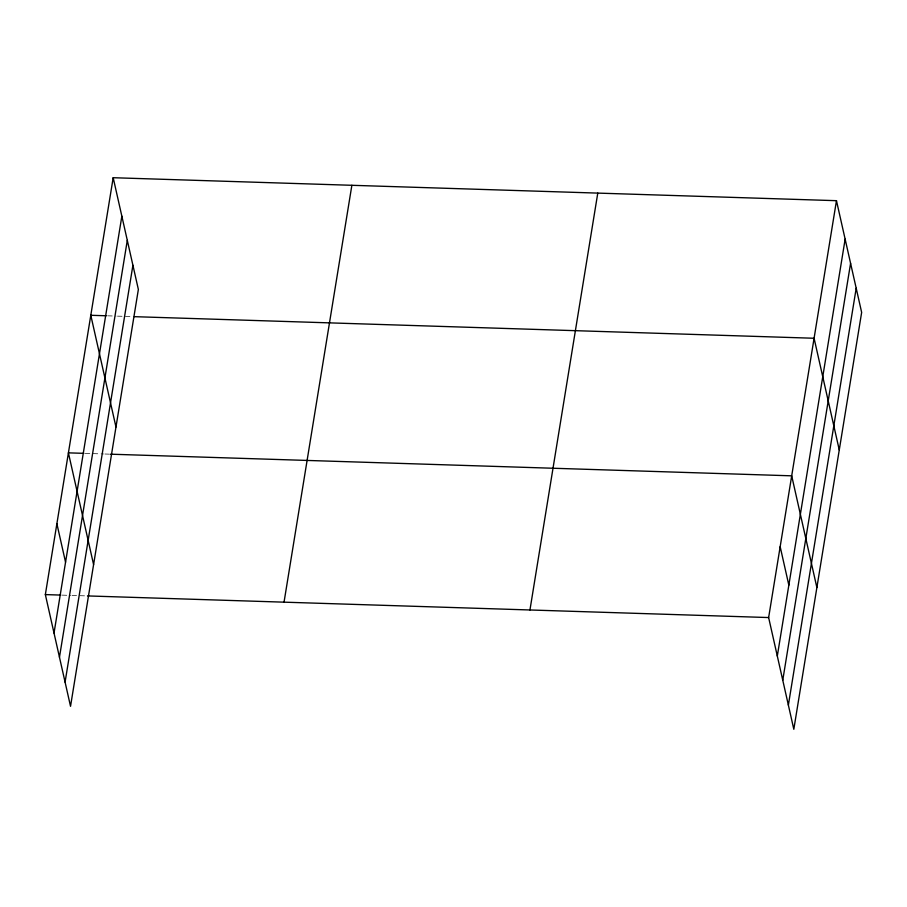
<?xml version="1.0" encoding="UTF-8"?>
<svg xmlns="http://www.w3.org/2000/svg" width="907" height="907" viewBox="0 0 907 907"><rect width="100%" height="100%" fill="white"/><g stroke="black" fill="none" stroke-linecap="round" stroke-linejoin="round"><path stroke-width="0.68" stroke-dasharray="4.54 3.4" d="M107.65 315.817L116.073 316.09M117.479 316.135L131.515 316.577M85.258 453.387L103.511 453.965M104.917 454.01L110.529 454.192M62.198 595.128L70.621 595.389M72.027 595.434L86.063 595.888"/><path stroke-width="1.36" d="M113.182 177.715L138.363 289.446L70.531 706.315L45.35 594.595L113.182 177.715L836.469 200.685L861.65 312.405L793.818 729.285L768.637 617.554L836.469 200.685M54.023 633.063L121.855 216.195M59.465 657.235L127.297 240.366M65.077 682.143L132.91 265.275M284.038 602.169L351.871 185.289M529.949 609.98L597.781 193.1M777.31 656.033L845.143 239.153M782.764 680.205L850.585 263.336M788.376 705.113L856.197 288.233M106.244 315.772L90.802 315.285L115.971 427.016M134.327 316.668L814.089 338.254L839.27 449.974M83.852 453.341L68.41 452.854L93.591 564.585M110.529 454.192L791.698 475.824L816.878 587.543M45.35 594.595L60.792 595.083M87.469 595.922L768.637 617.554M780.167 546.683L788.841 585.162M56.88 523.724L65.553 562.193"/></g></svg>
